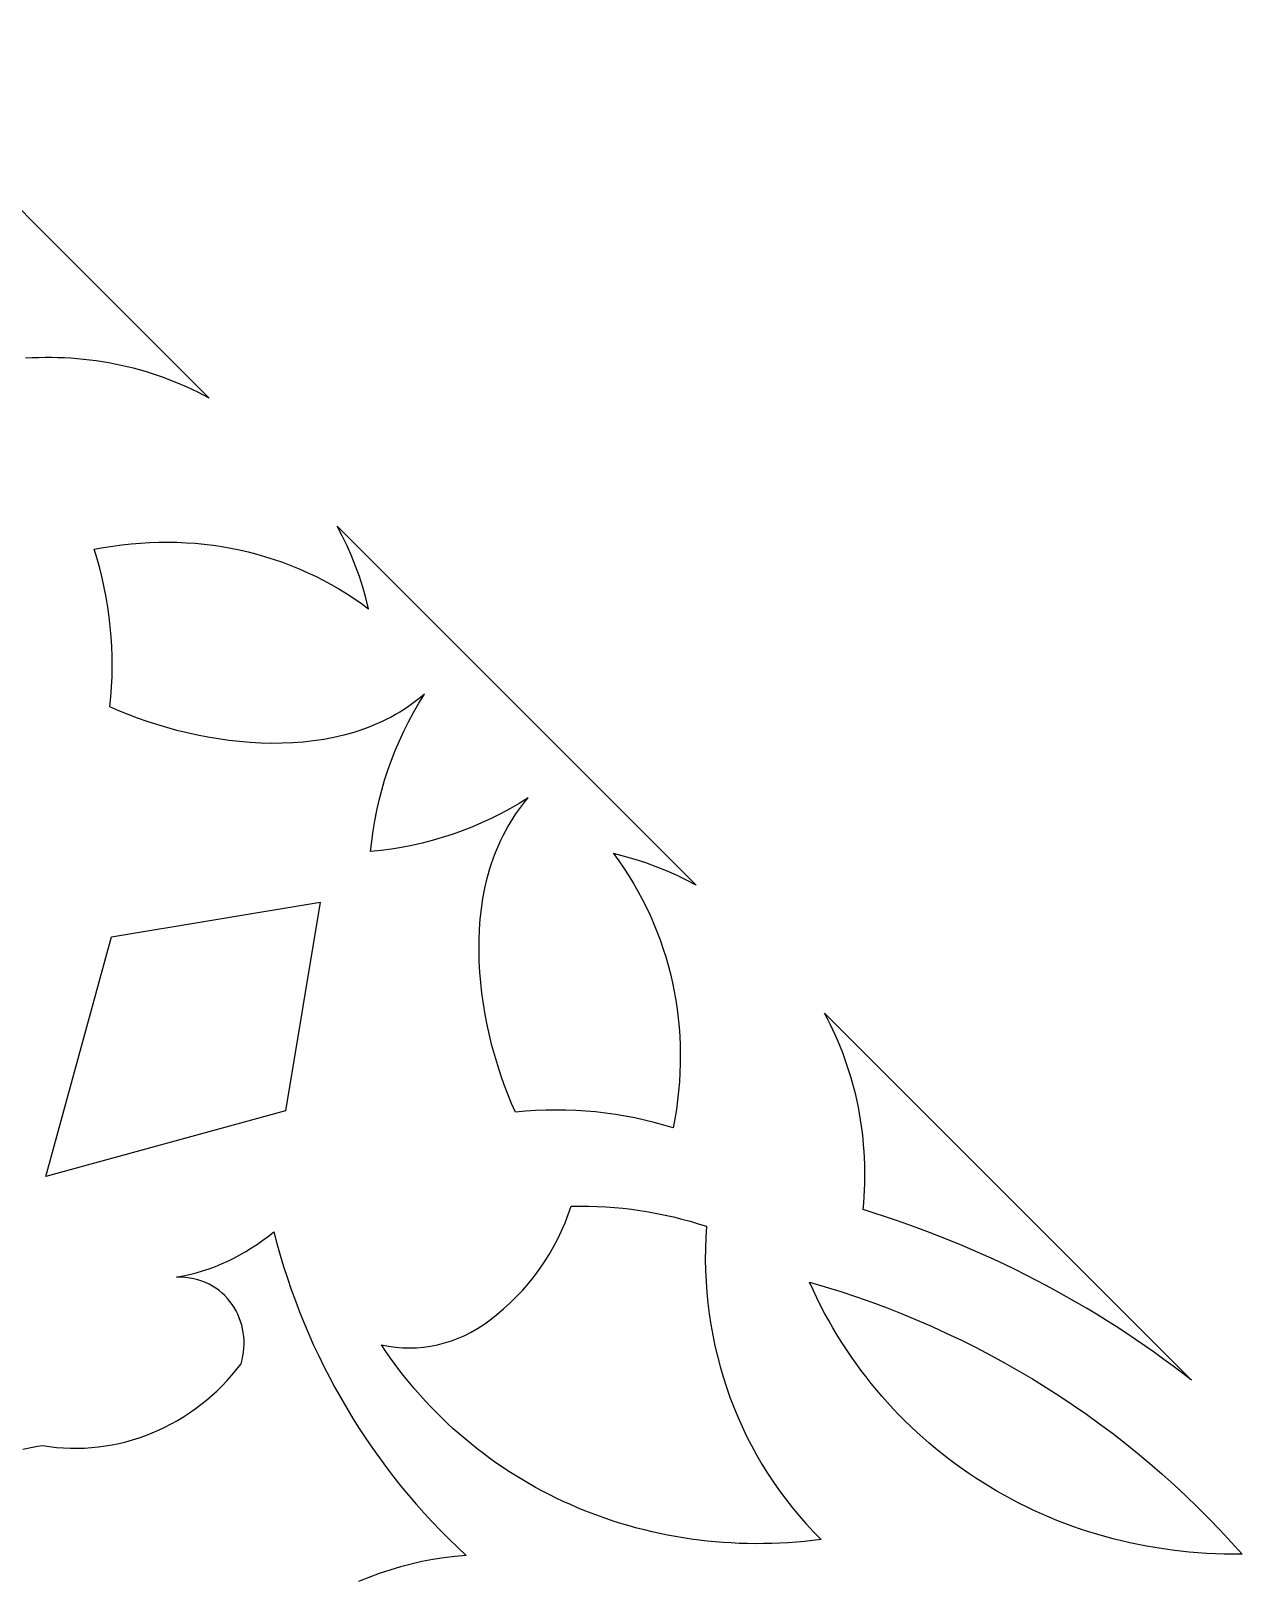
# Model space of a CAD drawing. Extents: x 1908 to 2928, y -299 to 721.
# Drawn here: x 2621 to 2682.6, y 518.6 to 597.4 of the extents above; entities that cross this region are included whole.
import ezdxf

# ---------------------------------------------------------------- set-up
doc = ezdxf.new("R2010")
doc.units = 0
doc.layers.add('BITMAP_LAYER', color=18, linetype='CONTINUOUS')

msp = doc.modelspace()

# ---------------------------------------------------------------- linework, layer by layer
at = {"layer": 'BITMAP_LAYER'}
for points in [[(2611.357, 597.446), (2630.031, 578.772), (2629.75, 578.922), (2629.467, 579.066), (2629.181, 579.204), (2628.892, 579.338), (2628.6, 579.465), (2628.306, 579.587), (2628.01, 579.704), (2627.711, 579.815), (2627.41, 579.92), (2627.107, 580.02), (2626.802, 580.114), (2626.495, 580.202), (2626.185, 580.285), (2625.874, 580.362), (2625.561, 580.433), (2625.247, 580.498), (2624.93, 580.558), (2624.612, 580.612), (2624.293, 580.66), (2623.972, 580.702), (2623.65, 580.738), (2623.326, 580.768), (2623.002, 580.792), (2622.676, 580.81), (2622.349, 580.823), (2622.022, 580.829), (2621.693, 580.829), (2621.363, 580.823), (2621.033, 580.811), (2620.703, 580.793)], [(2620.554, 525.293), (2621.058, 525.4), (2621.313, 525.445), (2621.57, 525.485), (2621.925, 525.43), (2622.28, 525.388), (2622.635, 525.36), (2622.991, 525.345), (2623.346, 525.342), (2623.701, 525.353), (2624.054, 525.376), (2624.407, 525.411), (2624.758, 525.459), (2625.107, 525.519), (2625.453, 525.591), (2625.797, 525.675), (2626.139, 525.771), (2626.477, 525.878), (2626.812, 525.997), (2627.142, 526.128), (2627.469, 526.269), (2627.792, 526.422), (2628.109, 526.586), (2628.422, 526.76), (2628.729, 526.945), (2629.03, 527.14), (2629.325, 527.346), (2629.614, 527.562), (2629.896, 527.789), (2630.172, 528.025), (2630.44, 528.271), (2630.7, 528.526), (2630.952, 528.792), (2631.196, 529.066), (2631.432, 529.35), (2631.658, 529.643), (2631.713, 529.841), (2631.757, 530.04), (2631.788, 530.24), (2631.808, 530.44), (2631.816, 530.639), (2631.813, 530.838), (2631.799, 531.035), (2631.774, 531.23), (2631.739, 531.423), (2631.693, 531.612), (2631.637, 531.799), (2631.57, 531.981), (2631.493, 532.159), (2631.407, 532.332), (2631.311, 532.5), (2631.205, 532.662), (2631.091, 532.817), (2630.967, 532.965), (2630.834, 533.107), (2630.692, 533.24), (2630.542, 533.365), (2630.383, 533.481), (2630.216, 533.587), (2630.041, 533.684), (2629.858, 533.77), (2629.668, 533.846), (2629.469, 533.91), (2629.264, 533.962), (2629.051, 534.002), (2628.831, 534.029), (2628.604, 534.043), (2628.371, 534.043), (2628.708, 534.107), (2629.043, 534.182), (2629.375, 534.269), (2629.705, 534.367), (2630.031, 534.475), (2630.353, 534.595), (2630.672, 534.725), (2630.987, 534.866), (2631.297, 535.018), (2631.603, 535.179), (2631.903, 535.351), (2632.199, 535.533), (2632.489, 535.725), (2632.773, 535.927), (2633.052, 536.139), (2633.324, 536.36), (2633.481, 535.763), (2633.649, 535.171), (2633.827, 534.583), (2634.016, 534), (2634.214, 533.421), (2634.422, 532.846), (2634.64, 532.276), (2634.868, 531.711), (2635.105, 531.151), (2635.353, 530.596), (2635.61, 530.046), (2635.876, 529.501), (2636.152, 528.962), (2636.437, 528.429), (2636.732, 527.9), (2637.036, 527.378), (2637.349, 526.862), (2637.672, 526.351), (2638.003, 525.847), (2638.344, 525.348), (2638.693, 524.856), (2639.051, 524.371), (2639.418, 523.892), (2639.794, 523.419), (2640.179, 522.954), (2640.572, 522.495), (2640.973, 522.043), (2641.383, 521.599), (2641.802, 521.161), (2642.229, 520.731), (2642.664, 520.308), (2643.107, 519.893), (2642.54, 519.842), (2641.977, 519.772), (2641.417, 519.683), (2640.862, 519.576), (2640.311, 519.451), (2639.765, 519.308), (2639.225, 519.148), (2638.69, 518.97), (2638.161, 518.776), (2637.639, 518.565)]]:
    msp.add_lwpolyline(points, dxfattribs=at)
for points in [[(2654.814, 553.989), (2654.318, 554.249), (2653.813, 554.493), (2653.299, 554.719), (2652.775, 554.929), (2652.244, 555.122), (2651.704, 555.297), (2651.157, 555.454), (2650.602, 555.593), (2650.873, 555.225), (2651.132, 554.849), (2651.381, 554.467), (2651.619, 554.079), (2651.845, 553.686), (2652.061, 553.286), (2652.266, 552.881), (2652.459, 552.471), (2652.641, 552.056), (2652.812, 551.636), (2652.972, 551.212), (2653.12, 550.783), (2653.257, 550.35), (2653.383, 549.913), (2653.497, 549.472), (2653.6, 549.028), (2653.691, 548.581), (2653.77, 548.131), (2653.838, 547.678), (2653.894, 547.223), (2653.938, 546.765), (2653.971, 546.305), (2653.991, 545.843), (2654, 545.379), (2653.997, 544.915), (2653.981, 544.448), (2653.954, 543.981), (2653.915, 543.513), (2653.863, 543.045), (2653.799, 542.576), (2653.723, 542.107), (2653.635, 541.638), (2653.154, 541.785), (2652.669, 541.919), (2652.18, 542.04), (2651.688, 542.148), (2651.194, 542.243), (2650.696, 542.326), (2650.195, 542.395), (2649.693, 542.452), (2649.188, 542.496), (2648.681, 542.527), (2648.173, 542.544), (2647.663, 542.549), (2647.153, 542.541), (2646.641, 542.519), (2646.129, 542.484), (2645.617, 542.437), (2645.418, 542.89), (2645.228, 543.356), (2645.047, 543.833), (2644.875, 544.321), (2644.714, 544.818), (2644.562, 545.324), (2644.422, 545.838), (2644.294, 546.359), (2644.178, 546.885), (2644.075, 547.417), (2643.986, 547.952), (2643.91, 548.49), (2643.85, 549.031), (2643.804, 549.572), (2643.775, 550.114), (2643.762, 550.655), (2643.766, 551.194), (2643.787, 551.73), (2643.827, 552.263), (2643.885, 552.791), (2643.963, 553.313), (2644.061, 553.83), (2644.18, 554.338), (2644.247, 554.59), (2644.32, 554.839), (2644.398, 555.085), (2644.481, 555.33), (2644.57, 555.571), (2644.665, 555.811), (2644.765, 556.047), (2644.871, 556.28), (2644.983, 556.51), (2645.102, 556.738), (2645.226, 556.961), (2645.356, 557.182), (2645.492, 557.399), (2645.635, 557.612), (2645.784, 557.822), (2645.939, 558.027), (2646.101, 558.229), (2646.269, 558.427), (2645.807, 558.144), (2645.337, 557.875), (2644.862, 557.621), (2644.38, 557.381), (2643.892, 557.156), (2643.399, 556.946), (2642.901, 556.752), (2642.398, 556.572), (2641.891, 556.408), (2641.38, 556.259), (2640.866, 556.125), (2640.348, 556.007), (2639.828, 555.905), (2639.304, 555.819), (2638.779, 555.749), (2638.252, 555.695), (2638.306, 556.222), (2638.376, 556.748), (2638.462, 557.271), (2638.564, 557.791), (2638.682, 558.309), (2638.815, 558.824), (2638.964, 559.334), (2639.129, 559.842), (2639.308, 560.344), (2639.503, 560.842), (2639.713, 561.335), (2639.938, 561.823), (2640.177, 562.305), (2640.432, 562.78), (2640.7, 563.25), (2640.984, 563.712), (2640.786, 563.544), (2640.584, 563.382), (2640.379, 563.227), (2640.169, 563.078), (2639.956, 562.935), (2639.739, 562.799), (2639.518, 562.669), (2639.294, 562.545), (2639.067, 562.427), (2638.837, 562.314), (2638.604, 562.208), (2638.367, 562.108), (2638.128, 562.013), (2637.887, 561.924), (2637.642, 561.841), (2637.396, 561.763), (2637.147, 561.69), (2636.895, 561.623), (2636.387, 561.504), (2635.87, 561.407), (2635.348, 561.329), (2634.82, 561.27), (2634.287, 561.23), (2633.751, 561.209), (2633.211, 561.205), (2632.671, 561.218), (2632.129, 561.247), (2631.588, 561.293), (2631.047, 561.353), (2630.509, 561.429), (2629.974, 561.518), (2629.442, 561.621), (2628.916, 561.737), (2628.395, 561.866), (2627.881, 562.006), (2627.375, 562.157), (2626.878, 562.318), (2626.39, 562.49), (2625.913, 562.671), (2625.447, 562.861), (2624.993, 563.06), (2625.041, 563.572), (2625.076, 564.084), (2625.097, 564.596), (2625.106, 565.107), (2625.101, 565.616), (2625.083, 566.124), (2625.053, 566.631), (2625.009, 567.136), (2624.952, 567.638), (2624.883, 568.139), (2624.8, 568.637), (2624.705, 569.132), (2624.597, 569.623), (2624.476, 570.112), (2624.342, 570.597), (2624.195, 571.078), (2624.664, 571.166), (2625.133, 571.242), (2625.602, 571.306), (2626.07, 571.358), (2626.538, 571.397), (2627.005, 571.425), (2627.471, 571.44), (2627.936, 571.443), (2628.4, 571.434), (2628.862, 571.414), (2629.322, 571.381), (2629.78, 571.337), (2630.235, 571.281), (2630.688, 571.213), (2631.138, 571.134), (2631.585, 571.043), (2632.029, 570.94), (2632.47, 570.826), (2632.907, 570.701), (2633.34, 570.563), (2633.768, 570.415), (2634.193, 570.255), (2634.613, 570.084), (2635.028, 569.902), (2635.438, 569.709), (2635.843, 569.504), (2636.243, 569.288), (2636.636, 569.062), (2637.024, 568.824), (2637.406, 568.575), (2637.781, 568.316), (2638.15, 568.045), (2638.011, 568.6), (2637.854, 569.147), (2637.679, 569.687), (2637.486, 570.218), (2637.276, 570.742), (2637.049, 571.256), (2636.806, 571.762), (2636.545, 572.257)], [(2633.916, 542.517), (2621.732, 539.175), (2625.074, 551.359), (2635.69, 553.133)], [(2680.003, 528.8), (2679.537, 529.161), (2679.067, 529.516), (2678.593, 529.866), (2678.115, 530.21), (2677.634, 530.549), (2677.148, 530.882), (2676.658, 531.21), (2676.165, 531.531), (2675.668, 531.847), (2675.167, 532.157), (2674.662, 532.462), (2674.154, 532.761), (2673.642, 533.054), (2673.127, 533.341), (2672.608, 533.622), (2672.085, 533.897), (2671.56, 534.167), (2671.03, 534.43), (2670.498, 534.688), (2669.962, 534.939), (2669.423, 535.185), (2668.881, 535.425), (2668.336, 535.658), (2667.788, 535.885), (2667.236, 536.107), (2666.682, 536.322), (2666.125, 536.531), (2665.564, 536.734), (2665.001, 536.93), (2664.436, 537.121), (2663.867, 537.305), (2663.296, 537.482), (2663.326, 537.814), (2663.35, 538.146), (2663.368, 538.476), (2663.38, 538.807), (2663.386, 539.136), (2663.386, 539.465), (2663.38, 539.792), (2663.367, 540.119), (2663.349, 540.445), (2663.325, 540.77), (2663.295, 541.093), (2663.259, 541.415), (2663.216, 541.736), (2663.169, 542.055), (2663.115, 542.373), (2663.055, 542.69), (2662.99, 543.004), (2662.919, 543.317), (2662.842, 543.629), (2662.759, 543.938), (2662.671, 544.245), (2662.577, 544.55), (2662.477, 544.854), (2662.372, 545.155), (2662.261, 545.453), (2662.144, 545.75), (2662.022, 546.043), (2661.895, 546.335), (2661.761, 546.624), (2661.623, 546.91), (2661.478, 547.193), (2661.329, 547.474)], [(2649.328, 537.659), (2649.768, 537.646), (2650.208, 537.623), (2650.645, 537.591), (2651.081, 537.549), (2651.516, 537.499), (2651.949, 537.439), (2652.38, 537.371), (2652.808, 537.293), (2653.235, 537.206), (2653.659, 537.11), (2654.081, 537.005), (2654.5, 536.891), (2654.916, 536.768), (2655.33, 536.636), (2655.296, 536.07), (2655.277, 535.507), (2655.273, 534.945), (2655.283, 534.385), (2655.309, 533.828), (2655.348, 533.274), (2655.402, 532.723), (2655.471, 532.175), (2655.553, 531.631), (2655.65, 531.09), (2655.761, 530.554), (2655.886, 530.022), (2656.024, 529.495), (2656.177, 528.973), (2656.343, 528.456), (2656.522, 527.944), (2656.715, 527.438), (2656.922, 526.938), (2657.141, 526.444), (2657.374, 525.956), (2657.62, 525.475), (2657.879, 525.001), (2658.151, 524.535), (2658.436, 524.076), (2658.733, 523.624), (2659.043, 523.181), (2659.365, 522.746), (2659.7, 522.319), (2660.047, 521.902), (2660.407, 521.493), (2660.778, 521.093), (2661.162, 520.703), (2660.741, 520.651), (2660.321, 520.606), (2659.902, 520.569), (2659.484, 520.539), (2659.066, 520.515), (2658.65, 520.499), (2658.234, 520.49), (2657.82, 520.488), (2657.406, 520.494), (2656.994, 520.506), (2656.584, 520.525), (2656.175, 520.551), (2655.767, 520.584), (2655.361, 520.624), (2654.956, 520.67), (2654.554, 520.724), (2654.153, 520.784), (2653.754, 520.851), (2653.357, 520.925), (2652.962, 521.005), (2652.569, 521.092), (2652.179, 521.185), (2651.79, 521.285), (2651.404, 521.392), (2651.021, 521.505), (2650.64, 521.625), (2650.262, 521.751), (2649.886, 521.883), (2649.513, 522.022), (2649.143, 522.166), (2648.776, 522.318), (2648.412, 522.475), (2648.05, 522.639), (2647.693, 522.809), (2647.338, 522.985), (2646.986, 523.167), (2646.638, 523.355), (2646.294, 523.55), (2645.953, 523.75), (2645.615, 523.956), (2645.281, 524.168), (2644.951, 524.386), (2644.625, 524.61), (2644.303, 524.84), (2643.985, 525.075), (2643.67, 525.317), (2643.36, 525.564), (2643.055, 525.816), (2642.753, 526.075), (2642.456, 526.339), (2642.163, 526.609), (2641.875, 526.884), (2641.592, 527.164), (2641.313, 527.451), (2641.039, 527.742), (2640.77, 528.039), (2640.506, 528.342), (2640.247, 528.649), (2639.993, 528.962), (2639.744, 529.281), (2639.5, 529.604), (2639.262, 529.933), (2639.029, 530.267), (2638.802, 530.606), (2639.155, 530.535), (2639.511, 530.484), (2639.869, 530.454), (2640.228, 530.445), (2640.587, 530.456), (2640.946, 530.487), (2641.303, 530.539), (2641.658, 530.609), (2642.009, 530.7), (2642.356, 530.81), (2642.699, 530.939), (2643.035, 531.087), (2643.365, 531.253), (2643.687, 531.439), (2644.001, 531.642), (2644.306, 531.864), (2644.667, 532.144), (2645.016, 532.438), (2645.352, 532.744), (2645.676, 533.062), (2645.987, 533.392), (2646.284, 533.733), (2646.567, 534.085), (2646.837, 534.447), (2647.092, 534.819), (2647.332, 535.201), (2647.557, 535.591), (2647.767, 535.99), (2647.961, 536.396), (2648.139, 536.81), (2648.3, 537.231), (2648.444, 537.659), (2648.887, 537.664)], [(2661.372, 533.562), (2662.168, 533.312), (2662.958, 533.048), (2663.742, 532.771), (2664.519, 532.481), (2665.29, 532.178), (2666.054, 531.861), (2666.812, 531.532), (2667.562, 531.189), (2668.306, 530.834), (2669.042, 530.466), (2669.771, 530.085), (2670.492, 529.691), (2671.206, 529.286), (2671.912, 528.867), (2672.61, 528.437), (2673.299, 527.994), (2673.981, 527.539), (2674.654, 527.073), (2675.318, 526.594), (2675.974, 526.104), (2676.621, 525.601), (2677.258, 525.088), (2677.887, 524.562), (2678.506, 524.025), (2679.116, 523.477), (2679.716, 522.918), (2680.307, 522.347), (2680.887, 521.766), (2681.458, 521.173), (2682.018, 520.57), (2682.568, 519.956), (2682.116, 519.953), (2681.667, 519.959), (2681.219, 519.972), (2680.772, 519.994), (2680.328, 520.023), (2679.886, 520.06), (2679.446, 520.105), (2679.008, 520.158), (2678.573, 520.218), (2678.14, 520.286), (2677.709, 520.361), (2677.281, 520.444), (2676.855, 520.535), (2676.433, 520.632), (2676.013, 520.738), (2675.596, 520.85), (2675.182, 520.969), (2674.77, 521.096), (2674.362, 521.23), (2673.958, 521.371), (2673.556, 521.519), (2673.158, 521.674), (2672.763, 521.836), (2672.372, 522.005), (2671.985, 522.181), (2671.601, 522.363), (2671.221, 522.552), (2670.845, 522.748), (2670.473, 522.95), (2670.104, 523.159), (2669.74, 523.375), (2669.38, 523.597), (2669.025, 523.825), (2668.674, 524.06), (2668.327, 524.301), (2667.984, 524.548), (2667.647, 524.801), (2667.314, 525.061), (2666.986, 525.326), (2666.662, 525.598), (2666.344, 525.876), (2666.03, 526.16), (2665.722, 526.449), (2665.419, 526.745), (2665.121, 527.046), (2664.828, 527.353), (2664.541, 527.665), (2664.259, 527.983), (2663.983, 528.307), (2663.713, 528.637), (2663.448, 528.971), (2663.19, 529.312), (2662.937, 529.657), (2662.69, 530.008), (2662.449, 530.364), (2662.215, 530.726), (2661.986, 531.092), (2661.764, 531.464), (2661.549, 531.841), (2661.34, 532.222), (2661.137, 532.609), (2660.941, 533.001), (2660.752, 533.397), (2660.57, 533.798)]]:
    msp.add_lwpolyline(points, close=True, dxfattribs=at)

doc.saveas('drawing.dxf')
